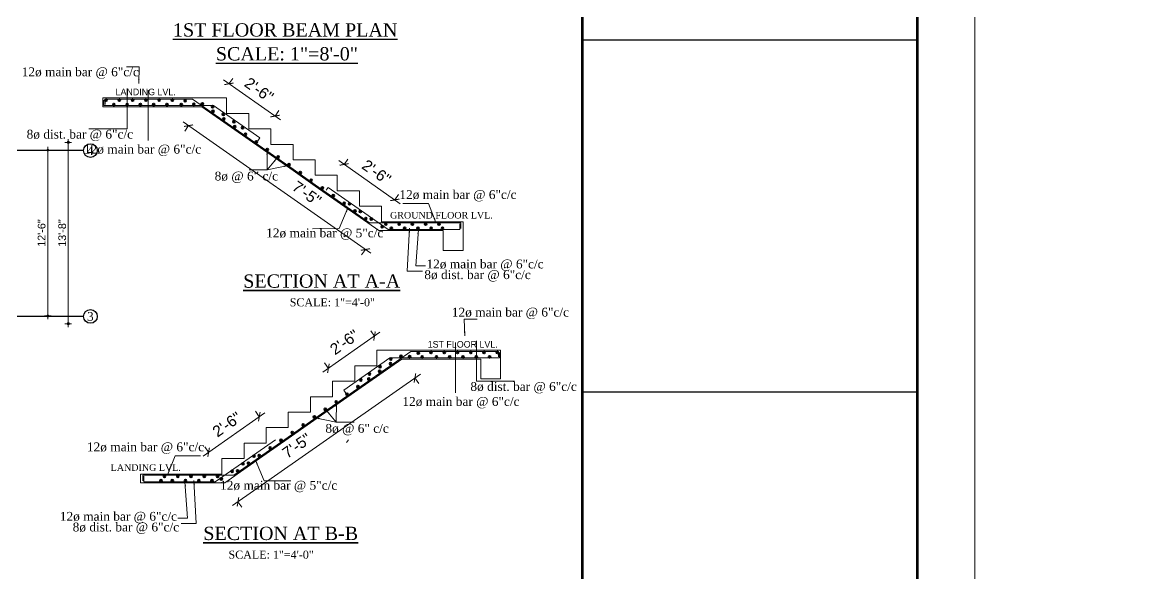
# Model space of a CAD drawing. Header units: inches. Extents: x -12073856 to 12321241, y -1226296 to 1319224.
# Drawn here: x 122635 to 123657, y 45437 to 45935 of the extents above; entities that cross this region are included whole.
import ezdxf
from ezdxf.enums import TextEntityAlignment as Align

# ---------------------------------------------------------------- set-up
doc = ezdxf.new("R2010")
doc.units = ezdxf.units.IN
doc.header["$MEASUREMENT"] = 0
doc.header["$PDMODE"] = 35
for name, color, linetype, lineweight in [('1', 7, 'Continuous', 13), ('BORDER', 7, 'Continuous', 60), ('Hatch', 9, 'Continuous', 9), ('stair', 132, 'Continuous', 13), ('TEXT', 255, 'Continuous', 35), ('Toilet', 7, 'Continuous', 25), ('WALL', 1, 'Continuous', 30), ('WALL SEC', 2, 'Continuous', 35), ('Window', 3, 'Continuous', 0)]:
    doc.layers.add(name, color=color, linetype=linetype, lineweight=lineweight)
doc.styles.add('bimal', font='arial.ttf')
doc.styles.add('NIR', font='COPRGTL.TTF')
doc.styles.add('ordinary', font='times.ttf')
doc.styles.add('ramon', font='arial.ttf')
doc.styles.get("Standard").update_dxf_attribs({"font": 'arial.ttf'})
doc.styles.add('TIMES', font='times.ttf')
doc.dimstyles.new('1_96', dxfattribs={"dimtxt": 5, "dimasz": 3, "dimexe": 3, "dimexo": 3, "dimgap": 3, "dimtad": 1, "dimdec": 0, "dimzin": 0, "dimdsep": 46, "dimlunit": 4, "dimtxsty": 'bimal', "dimblk": 'ARCHTICK', "dimcen": 2, "dimdle": 3, "dimclrd": 3, "dimclre": 1, "dimclrt": 4, "dimadec": 0, "dimazin": 0, "dimtfac": 1, "dimtdec": 0, "dimtix": 1, "dimtofl": 0, "dimtmove": 0, "dimatfit": 3, "dimldrblk": 'ARCHTICK', "dimfxl": 1, "dimtolj": 1, "dimtzin": 0, "dimlwd": 0, "dimlwe": 9, "dimarcsym": 0})
doc.dimstyles.new('Copy of Standard', dxfattribs={"dimtxt": 12, "dimasz": 4, "dimexe": 0, "dimexo": 6, "dimgap": 3, "dimtad": 1, "dimdec": 0, "dimzin": 0, "dimdsep": 46, "dimlunit": 4, "dimtxsty": 'Standard', "dimblk": 'ARCHTICK', "dimcen": 0.09, "dimdle": 3, "dimclrd": 256, "dimadec": 0, "dimazin": 0, "dimtfac": 1, "dimtdec": 0, "dimtofl": 0, "dimtmove": 0, "dimatfit": 3, "dimfxl": 1, "dimfxlon": 1, "dimtolj": 1, "dimtzin": 0, "dimlwd": -1, "dimarcsym": 0})
doc.dimstyles.new('S8', dxfattribs={"dimtxt": 7, "dimasz": 2, "dimexe": 6, "dimexo": 18, "dimgap": 1.9375, "dimtad": 1, "dimdec": 1, "dimzin": 3, "dimdsep": 46, "dimlunit": 4, "dimtxsty": 'ramon', "dimblk": 'dot 2', "dimcen": 0.09375, "dimse1": 1, "dimse2": 1, "dimclrd": 1, "dimclre": 1, "dimclrt": 256, "dimadec": 0, "dimazin": 0, "dimtfac": 0.75, "dimtdec": 1, "dimtix": 1, "dimtmove": 1, "dimatfit": 3, "dimldrblk": 'DOT', "dimfxl": 1, "dimtolj": 1, "dimtzin": 0, "dimlwd": 9, "dimlwe": 9, "dimarcsym": 0})

# ---------------------------------------------------------------- blocks, each defined once
blk = doc.blocks.new('_ArchTick')
at = {"color": 0, "linetype": 'ByBlock', "const_width": 0.15}
blk.add_lwpolyline([(-0.5, -0.5), (0.5, 0.5)], dxfattribs=at)
blk = doc.blocks.new('*D895')
at = {"layer": 'Defpoints', "color": 0, "linetype": 'Continuous', "lineweight": -2, "transparency": 16777216}
for p in [(121625.78, -24457.08), (121545.78, -24513.08), (121551.76, -24521.62)]:
    blk.add_point(p, dxfattribs=at)
at = {"layer": 'WALL SEC', "color": 3, "linetype": 'Continuous', "lineweight": 0, "transparency": 16777216}
blk.add_line((121634.22, -24463.9), (121549.3, -24523.34), dxfattribs=at)
at = {"layer": 'WALL SEC', "color": 1, "linetype": 'Continuous', "lineweight": 9, "transparency": 16777216}
for p, q in [((121631.76, -24465.62), (121633.48, -24468.08)), ((121551.76, -24521.62), (121553.48, -24524.08))]:
    blk.add_line(p, q, dxfattribs=at)
at = {"layer": 'WALL SEC', "color": 3, "linetype": 'Continuous', "lineweight": 0, "transparency": 16777216, "xscale": 3, "yscale": 3, "zscale": 3}
for p, rotation in [((121631.76, -24465.62), 34.99202019856288), ((121551.76, -24521.62), 214.9920201985628)]:
    blk.add_blockref('_ArchTick', p, dxfattribs=dict(at, rotation=rotation))
at = {"layer": 'WALL SEC', "color": 4, "linetype": 'Continuous', "lineweight": 25, "transparency": 16777216, "insert": (121578.31, -24496.27), "char_height": 5, "attachment_point": 5, "rotation": 34.992, "style": 'bimal'}
blk.add_mtext('\\A1;7\'-5"', dxfattribs=at)
blk = doc.blocks.new('*D897')
at = {"layer": 'Defpoints', "color": 0, "linetype": 'Continuous', "lineweight": -2, "transparency": 16777216}
for p in [(121561.4, -24483.16), (121568.67, -24493.54), (121545.75, -24509.58)]:
    blk.add_point(p, dxfattribs=at)
at = {"layer": 'WALL SEC', "color": 3, "linetype": 'Continuous', "lineweight": 0, "transparency": 16777216}
blk.add_line((121536.03, -24500.92), (121563.86, -24481.44), dxfattribs=at)
at = {"layer": 'WALL SEC', "color": 1, "linetype": 'Continuous', "lineweight": 9, "transparency": 16777216}
for p, q in [((121561.4, -24483.16), (121559.68, -24480.7)), ((121538.48, -24499.2), (121536.76, -24496.74))]:
    blk.add_line(p, q, dxfattribs=at)
at = {"layer": 'WALL SEC', "color": 3, "linetype": 'Continuous', "lineweight": 0, "transparency": 16777216, "xscale": 3, "yscale": 3, "zscale": 3}
for p, rotation in [((121561.4, -24483.16), 34.99202019855377), ((121538.48, -24499.2), 214.9920201985538)]:
    blk.add_blockref('_ArchTick', p, dxfattribs=dict(at, rotation=rotation))
at = {"layer": 'WALL SEC', "color": 4, "linetype": 'Continuous', "lineweight": 25, "transparency": 16777216, "insert": (121546.76, -24486.63), "char_height": 5, "attachment_point": 5, "rotation": 34.992, "style": 'bimal'}
blk.add_mtext('\\A1;2\'-6"', dxfattribs=at)
blk = doc.blocks.new('*D898')
at = {"layer": 'Defpoints', "color": 0, "linetype": 'Continuous', "lineweight": -2, "transparency": 16777216}
for p in [(121613.49, -24446.69), (121620.4, -24456.58), (121599.56, -24471.17)]:
    blk.add_point(p, dxfattribs=at)
at = {"layer": 'WALL SEC', "color": 1, "linetype": 'Continuous', "lineweight": 9, "transparency": 16777216}
for p, q in [((121613.49, -24446.69), (121611.76, -24444.24)), ((121592.64, -24461.28), (121590.92, -24458.83))]:
    blk.add_line(p, q, dxfattribs=at)
at = {"layer": 'WALL SEC', "color": 3, "linetype": 'Continuous', "lineweight": 0, "transparency": 16777216}
blk.add_line((121590.19, -24463), (121615.94, -24444.97), dxfattribs=at)
at = {"layer": 'WALL SEC', "color": 3, "linetype": 'Continuous', "lineweight": 0, "transparency": 16777216, "xscale": 3, "yscale": 3, "zscale": 3}
for p, rotation in [((121613.49, -24446.69), 34.99202019818098), ((121592.64, -24461.28), 214.992020198181)]:
    blk.add_blockref('_ArchTick', p, dxfattribs=dict(at, rotation=rotation))
at = {"layer": 'WALL SEC', "color": 4, "linetype": 'Continuous', "lineweight": 25, "transparency": 16777216, "insert": (121599.88, -24449.44), "char_height": 5, "attachment_point": 5, "rotation": 34.992, "style": 'bimal'}
blk.add_mtext('\\A1;2\'-6"', dxfattribs=at)
blk = doc.blocks.new('*D896')
at = {"layer": 'Defpoints', "color": 0, "linetype": 'Continuous', "lineweight": -2, "transparency": 16777216}
for p in [(121535.38, -24342.99), (121615.38, -24398.99), (121609.4, -24407.53)]:
    blk.add_point(p, dxfattribs=at)
at = {"layer": 'WALL SEC', "color": 3, "linetype": 'Continuous', "lineweight": 0, "transparency": 16777216}
blk.add_line((121526.94, -24349.81), (121611.85, -24409.25), dxfattribs=at)
at = {"layer": 'WALL SEC', "color": 1, "linetype": 'Continuous', "lineweight": 9, "transparency": 16777216}
for p, q in [((121529.4, -24351.53), (121527.68, -24353.99)), ((121609.4, -24407.53), (121607.68, -24409.99))]:
    blk.add_line(p, q, dxfattribs=at)
at = {"layer": 'WALL SEC', "color": 3, "linetype": 'Continuous', "lineweight": 0, "transparency": 16777216, "xscale": 3, "yscale": 3, "zscale": 3}
for p, rotation in [((121529.4, -24351.53), 145.0079798014371), ((121609.4, -24407.53), 325.0079798014372)]:
    blk.add_blockref('_ArchTick', p, dxfattribs=dict(at, rotation=rotation))
at = {"layer": 'WALL SEC', "color": 4, "linetype": 'Continuous', "lineweight": 25, "transparency": 16777216, "insert": (121582.85, -24382.18), "char_height": 5, "attachment_point": 5, "rotation": 325.008, "style": 'bimal'}
blk.add_mtext('\\A1;7\'-5"', dxfattribs=at)
blk = doc.blocks.new('*D899')
at = {"layer": 'Defpoints', "color": 0, "linetype": 'Continuous', "lineweight": -2, "transparency": 16777216}
for p in [(121599.76, -24369.06), (121592.49, -24379.45), (121615.4, -24395.49)]:
    blk.add_point(p, dxfattribs=at)
at = {"layer": 'WALL SEC', "color": 3, "linetype": 'Continuous', "lineweight": 0, "transparency": 16777216}
blk.add_line((121625.13, -24386.82), (121597.3, -24367.34), dxfattribs=at)
at = {"layer": 'WALL SEC', "color": 1, "linetype": 'Continuous', "lineweight": 9, "transparency": 16777216}
for p, q in [((121599.76, -24369.06), (121601.48, -24366.61)), ((121622.67, -24385.1), (121624.39, -24382.65))]:
    blk.add_line(p, q, dxfattribs=at)
at = {"layer": 'WALL SEC', "color": 3, "linetype": 'Continuous', "lineweight": 0, "transparency": 16777216, "xscale": 3, "yscale": 3, "zscale": 3}
for p, rotation in [((121599.76, -24369.06), 145.0079798014462), ((121622.67, -24385.1), 325.0079798014462)]:
    blk.add_blockref('_ArchTick', p, dxfattribs=dict(at, rotation=rotation))
at = {"layer": 'WALL SEC', "color": 4, "linetype": 'Continuous', "lineweight": 25, "transparency": 16777216, "insert": (121614.4, -24372.53), "char_height": 5, "attachment_point": 5, "rotation": 325.008, "style": 'bimal'}
blk.add_mtext('\\A1;2\'-6"', dxfattribs=at)
blk = doc.blocks.new('*D900')
at = {"layer": 'Defpoints', "color": 0, "linetype": 'Continuous', "lineweight": -2, "transparency": 16777216}
for p in [(121547.67, -24332.6), (121540.75, -24342.49), (121561.59, -24357.08)]:
    blk.add_point(p, dxfattribs=at)
at = {"layer": 'WALL SEC', "color": 3, "linetype": 'Continuous', "lineweight": 0, "transparency": 16777216}
blk.add_line((121570.97, -24348.91), (121545.21, -24330.88), dxfattribs=at)
at = {"layer": 'WALL SEC', "color": 1, "linetype": 'Continuous', "lineweight": 9, "transparency": 16777216}
for p, q in [((121547.67, -24332.6), (121549.39, -24330.14)), ((121568.51, -24347.19), (121570.23, -24344.73))]:
    blk.add_line(p, q, dxfattribs=at)
at = {"layer": 'WALL SEC', "color": 3, "linetype": 'Continuous', "lineweight": 0, "transparency": 16777216, "xscale": 3, "yscale": 3, "zscale": 3}
for p, rotation in [((121547.67, -24332.6), 145.0079798016455), ((121568.51, -24347.19), 325.0079798016455)]:
    blk.add_blockref('_ArchTick', p, dxfattribs=dict(at, rotation=rotation))
at = {"layer": 'WALL SEC', "color": 4, "linetype": 'Continuous', "lineweight": 25, "transparency": 16777216, "insert": (121561.28, -24335.35), "char_height": 5, "attachment_point": 5, "rotation": 325.008, "style": 'bimal'}
blk.add_mtext('\\A1;2\'-6"', dxfattribs=at)
blk = doc.blocks.new('dot1')
at = {"layer": 'Hatch'}
h = blk.add_hatch(color=256, dxfattribs=at)
edge = h.paths.add_edge_path()
edge.add_arc((0, 0), 1, 0, 360)
for p, q in [((3, 0), (-3, 0)), ((0, 3), (0, -3))]:
    blk.add_line(p, q, dxfattribs=at)
blk.add_circle((0, 0), 1, dxfattribs=at)
blk = doc.blocks.new('dot 2')
at = {"layer": 'Hatch', "xscale": 0.5, "yscale": 0.5, "zscale": 0.5}
blk.add_blockref('dot1', (0, 0), dxfattribs=at)
blk = doc.blocks.new('*D1205')
at = {"layer": 'Defpoints', "color": 0, "transparency": 16777216}
for p in [(122608.6, 45820), (122658.2, 45820), (122608.5, 45670)]:
    blk.add_point(p, dxfattribs=at)
at = {"layer": 'Toilet', "color": 1, "lineweight": 9, "transparency": 16777216}
blk.add_line((122658.2, 45672), (122658.2, 45818), dxfattribs=at)
at = {"layer": 'Toilet', "color": 1, "lineweight": 9, "transparency": 16777216, "xscale": 2, "yscale": 2, "zscale": 2}
for p, rotation in [((122658.2, 45820), 90), ((122658.2, 45670), 270)]:
    blk.add_blockref('dot 2', p, dxfattribs=dict(at, rotation=rotation))
at = {"layer": 'Toilet', "transparency": 16777216, "insert": (122652.6, 45745), "char_height": 7, "attachment_point": 5, "rotation": 90, "style": 'ramon'}
blk.add_mtext('\\A1;12\'-6"', dxfattribs=at)
blk = doc.blocks.new('_Dot')
at = {"color": 0, "lineweight": -2}
blk.add_line((-0.5, 0), (-1, 0), dxfattribs=at)
at = {"color": 0, "const_width": 0.5}
blk.add_lwpolyline([(-0.25, 0, 1), (0.25, 0, 1)], format="xyb", close=True, dxfattribs=at)
blk = doc.blocks.new('*D1206')
at = {"layer": 'Defpoints', "color": 0, "transparency": 16777216}
for p in [(122608.6, 45827), (122608.6, 45663), (122676.7, 45663)]:
    blk.add_point(p, dxfattribs=at)
at = {"layer": 'Toilet', "color": 1, "lineweight": 9, "transparency": 16777216}
blk.add_line((122676.7, 45825), (122676.7, 45665), dxfattribs=at)
at = {"layer": 'Toilet', "color": 1, "lineweight": 9, "transparency": 16777216, "xscale": 2, "yscale": 2, "zscale": 2}
for p, rotation in [((122676.7, 45827), 90), ((122676.7, 45663), 270)]:
    blk.add_blockref('dot 2', p, dxfattribs=dict(at, rotation=rotation))
at = {"layer": 'Toilet', "transparency": 16777216, "insert": (122671.2, 45745), "char_height": 7, "attachment_point": 5, "rotation": 90, "style": 'ramon'}
blk.add_mtext('\\A1;13\'-8"', dxfattribs=at)
blk = doc.blocks.new('*D1220')
at = {"layer": 'Defpoints', "color": 0, "transparency": 16777216}
for p in [(122574.8, 45716), (123365.3, 45716), (122579.9, 45707)]:
    blk.add_point(p, dxfattribs=at)
at = {"layer": 'Toilet', "color": 1, "lineweight": 9, "transparency": 16777216}
for p, q in [((122574.8, 45718), (122574.8, 45720)), ((122574.8, 45707), (122574.8, 45716)), ((122574.8, 45705), (122574.8, 45703))]:
    blk.add_line(p, q, dxfattribs=at)
at = {"layer": 'Toilet', "color": 1, "lineweight": 9, "transparency": 16777216, "xscale": 2, "yscale": 2, "zscale": 2}
for p, rotation in [((122574.8, 45716), 270), ((122574.8, 45707), 90)]:
    blk.add_blockref('dot 2', p, dxfattribs=dict(at, rotation=rotation))
at = {"layer": 'Toilet', "transparency": 16777216, "insert": (122569.3, 45711.5), "char_height": 7, "attachment_point": 5, "rotation": 90, "style": 'ramon'}
blk.add_mtext('\\A1;9"', dxfattribs=at)
blk = doc.blocks.new('*D1297')
at = {"layer": 'Defpoints', "color": 0, "transparency": 16777216}
for p in [(123920.4, 45637.4), (123937.7, 45637.4), (121383.4, 45598.4)]:
    blk.add_point(p, dxfattribs=at)
at = {"layer": 'Toilet', "color": 1, "lineweight": 9, "transparency": 16777216}
blk.add_line((123937.7, 45600.4), (123937.7, 45635.4), dxfattribs=at)
at = {"layer": 'Toilet', "color": 1, "lineweight": 9, "transparency": 16777216, "xscale": 2, "yscale": 2, "zscale": 2}
for p, rotation in [((123937.7, 45637.4), 90), ((123937.7, 45598.4), 270)]:
    blk.add_blockref('dot 2', p, dxfattribs=dict(at, rotation=rotation))
at = {"layer": 'Toilet', "transparency": 16777216, "insert": (123932.2, 45617.9), "char_height": 7, "attachment_point": 5, "rotation": 90, "style": 'ramon'}
blk.add_mtext('\\A1;3\'-3"', dxfattribs=at)
blk = doc.blocks.new('YYG')
at = {"layer": 'WALL SEC'}
for points in [[(121492.62, -24339.99, -0.407959), (121492.13, -24340.49), (121492.11, -24340.49, -0.407959), (121491.62, -24339.99, -1)], [(121496.14, -24341.99, -0.407959), (121495.65, -24342.49), (121495.63, -24342.49, -0.407959), (121495.14, -24341.99, -1)], [(121498.62, -24339.99, -0.407959), (121498.13, -24340.49), (121498.11, -24340.49, -0.407959), (121497.62, -24339.99, -1)], [(121502.14, -24341.99, -0.407959), (121501.65, -24342.49), (121501.63, -24342.49, -0.407959), (121501.14, -24341.99, -1)], [(121504.62, -24339.99, -0.407959), (121504.13, -24340.49), (121504.11, -24340.49, -0.407959), (121503.62, -24339.99, -1)], [(121508.14, -24341.99, -0.407959), (121507.65, -24342.49), (121507.63, -24342.49, -0.407959), (121507.14, -24341.99, -1)], [(121510.62, -24339.99, -0.407959), (121510.13, -24340.49), (121510.11, -24340.49, -0.407959), (121509.62, -24339.99, -1)], [(121514.14, -24341.99, -0.407959), (121513.65, -24342.49), (121513.63, -24342.49, -0.407959), (121513.14, -24341.99, -1)], [(121516.62, -24339.99, -0.407959), (121516.13, -24340.49), (121516.11, -24340.49, -0.407959), (121515.62, -24339.99, -1)], [(121520.14, -24341.99, -0.407959), (121519.65, -24342.49), (121519.63, -24342.49, -0.407959), (121519.14, -24341.99, -1)], [(121522.62, -24339.99, -0.407959), (121522.13, -24340.49), (121522.11, -24340.49, -0.407959), (121521.62, -24339.99, -1)], [(121526.64, -24341.99, -0.407959), (121526.15, -24342.49), (121526.13, -24342.49, -0.407959), (121525.64, -24341.99, -1)], [(121528.38, -24340.2, -0.407959), (121527.89, -24340.7), (121527.87, -24340.7, -0.407959), (121527.38, -24340.2, -1)], [(121532.28, -24341.93, -0.407959), (121531.79, -24342.43), (121531.77, -24342.43, -0.407959), (121531.28, -24341.93, -1)], [(121536.18, -24341.78, -0.407959), (121535.69, -24342.28), (121535.67, -24342.28, -0.407959), (121535.18, -24341.78, -1)], [(121540.77, -24342.99, -0.407959), (121540.28, -24343.49), (121540.26, -24343.49, -0.407959), (121539.77, -24342.99, -1)], [(121540.93, -24345.1, -0.407959), (121540.44, -24345.6), (121540.42, -24345.6, -0.407959), (121539.93, -24345.1, -1)], [(121545.68, -24346.43, -0.407959), (121545.19, -24346.93), (121545.17, -24346.93, -0.407959), (121544.68, -24346.43, -1)], [(121545.84, -24348.54, -0.407959), (121545.35, -24349.04), (121545.33, -24349.04, -0.407959), (121544.84, -24348.54, -1)], [(121550.43, -24349.75, -0.407959), (121549.94, -24350.25), (121549.92, -24350.25, -0.407959), (121549.43, -24349.75, -1)], [(121550.76, -24351.98, -0.407959), (121550.27, -24352.48), (121550.25, -24352.48, -0.407959), (121549.76, -24351.98, -1)], [(121554.34, -24352.48, -0.407959), (121553.85, -24352.98), (121553.82, -24352.98, -0.407959), (121553.34, -24352.48, -1)], [(121555.67, -24355.43, -0.407959), (121555.18, -24355.93), (121555.16, -24355.93, -0.407959), (121554.67, -24355.43, -1)], [(121560.59, -24358.87, -0.407959), (121560.1, -24359.37), (121560.08, -24359.37, -0.407959), (121559.59, -24358.87, -1)], [(121565.51, -24362.31, -0.407959), (121565.02, -24362.81), (121564.99, -24362.81, -0.407959), (121564.51, -24362.31, -1)], [(121570.42, -24365.75, -0.407959), (121569.93, -24366.25), (121569.91, -24366.25, -0.407959), (121569.42, -24365.75, -1)], [(121575.34, -24369.19, -0.407959), (121574.85, -24369.69), (121574.83, -24369.69, -0.407959), (121574.34, -24369.19, -1)], [(121580.42, -24372.75, -0.407959), (121579.93, -24373.25), (121579.91, -24373.25, -0.407959), (121579.42, -24372.75, -1)], [(121585.34, -24376.19, -0.407959), (121584.85, -24376.69), (121584.83, -24376.69, -0.407959), (121584.34, -24376.19, -1)], [(121590.42, -24379.75, -0.407959), (121589.93, -24380.25), (121589.91, -24380.25, -0.407959), (121589.42, -24379.75, -1)], [(121595.34, -24383.19, -0.407959), (121594.85, -24383.69), (121594.83, -24383.69, -0.407959), (121594.34, -24383.19, -1)], [(121600.25, -24386.63, -0.407959), (121599.76, -24387.13), (121599.74, -24387.13, -0.407959), (121599.25, -24386.63, -1)], [(121602.7, -24386.89, -0.407959), (121602.21, -24387.39), (121602.19, -24387.39, -0.407959), (121601.7, -24386.89, -1)], [(121605.17, -24390.07, -0.407959), (121604.68, -24390.57), (121604.66, -24390.57, -0.407959), (121604.17, -24390.07, -1)], [(121607.61, -24390.33, -0.407959), (121607.13, -24390.83), (121607.1, -24390.83, -0.407959), (121606.61, -24390.33, -1)], [(121610.08, -24393.51, -0.407959), (121609.59, -24394.01), (121609.57, -24394.01, -0.407959), (121609.08, -24393.51, -1)], [(121612.53, -24393.77, -0.407959), (121612.04, -24394.27), (121612.02, -24394.27, -0.407959), (121611.53, -24393.77, -1)], [(121617.45, -24397.21, -0.407959), (121616.96, -24397.71), (121616.93, -24397.71, -0.407959), (121616.45, -24397.21, -1)], [(121619.12, -24395.99, -0.407959), (121618.63, -24396.49), (121618.61, -24396.49, -0.407959), (121618.12, -24395.99, -1)], [(121621.62, -24397.99, -0.407959), (121621.13, -24398.49), (121621.11, -24398.49, -0.407959), (121620.62, -24397.99, -1)], [(121625.12, -24395.99, -0.407959), (121624.63, -24396.49), (121624.61, -24396.49, -0.407959), (121624.12, -24395.99, -1)], [(121627.62, -24397.99, -0.407959), (121627.13, -24398.49), (121627.11, -24398.49, -0.407959), (121626.62, -24397.99, -1)], [(121631.12, -24395.99, -0.407959), (121630.63, -24396.49), (121630.61, -24396.49, -0.407959), (121630.12, -24395.99, -1)], [(121633.62, -24397.99, -0.407959), (121633.13, -24398.49), (121633.11, -24398.49, -0.407959), (121632.62, -24397.99, -1)], [(121637.12, -24395.99, -0.407959), (121636.63, -24396.49), (121636.61, -24396.49, -0.407959), (121636.12, -24395.99, -1)], [(121639.62, -24397.99, -0.407959), (121639.13, -24398.49), (121639.11, -24398.49, -0.407959), (121638.62, -24397.99, -1)], [(121643.12, -24395.99, -0.407959), (121642.63, -24396.49), (121642.61, -24396.49, -0.407959), (121642.12, -24395.99, -1)], [(121644.73, -24397.99, -0.407959), (121644.24, -24398.49), (121644.22, -24398.49, -0.407959), (121643.73, -24397.99, -1)], [(121632.77, -24454.3, 0.407959), (121633.26, -24454.8), (121633.28, -24454.8, 0.407959), (121633.77, -24454.3, 1)], [(121638.54, -24454.08, 0.407959), (121639.03, -24454.58), (121639.05, -24454.58, 0.407959), (121639.54, -24454.08, 1)], [(121644.54, -24454.08, 0.407959), (121645.03, -24454.58), (121645.05, -24454.58, 0.407959), (121645.54, -24454.08, 1)], [(121650.54, -24454.08, 0.407959), (121651.03, -24454.58), (121651.05, -24454.58, 0.407959), (121651.54, -24454.08, 1)], [(121656.54, -24454.08, 0.407959), (121657.03, -24454.58), (121657.05, -24454.58, 0.407959), (121657.54, -24454.08, 1)], [(121662.54, -24454.08, 0.407959), (121663.03, -24454.58), (121663.05, -24454.58, 0.407959), (121663.54, -24454.08, 1)], [(121668.54, -24454.08, 0.407959), (121669.03, -24454.58), (121669.05, -24454.58, 0.407959), (121669.54, -24454.08, 1)], [(121620.23, -24459.2, 0.407959), (121620.72, -24459.7), (121620.74, -24459.7, 0.407959), (121621.23, -24459.2, 1)], [(121620.39, -24457.08, 0.407959), (121620.88, -24457.58), (121620.9, -24457.58, 0.407959), (121621.39, -24457.08, 1)], [(121624.98, -24455.87, 0.407959), (121625.46, -24456.37), (121625.49, -24456.37, 0.407959), (121625.98, -24455.87, 1)], [(121628.88, -24456.02, 0.407959), (121629.37, -24456.52), (121629.39, -24456.52, 0.407959), (121629.88, -24456.02, 1)], [(121634.52, -24456.08, 0.407959), (121635.01, -24456.58), (121635.03, -24456.58, 0.407959), (121635.52, -24456.08, 1)], [(121641.02, -24456.08, 0.407959), (121641.51, -24456.58), (121641.53, -24456.58, 0.407959), (121642.02, -24456.08, 1)], [(121647.02, -24456.08, 0.407959), (121647.51, -24456.58), (121647.53, -24456.58, 0.407959), (121648.02, -24456.08, 1)], [(121653.02, -24456.08, 0.407959), (121653.51, -24456.58), (121653.53, -24456.58, 0.407959), (121654.02, -24456.08, 1)], [(121659.02, -24456.08, 0.407959), (121659.51, -24456.58), (121659.53, -24456.58, 0.407959), (121660.02, -24456.08, 1)], [(121665.02, -24456.08, 0.407959), (121665.51, -24456.58), (121665.53, -24456.58, 0.407959), (121666.02, -24456.08, 1)], [(121610.73, -24463.85, 0.407959), (121611.22, -24464.35), (121611.24, -24464.35, 0.407959), (121611.73, -24463.85, 1)], [(121615.31, -24462.64, 0.407959), (121615.8, -24463.14), (121615.82, -24463.14, 0.407959), (121616.31, -24462.64, 1)], [(121615.48, -24460.52, 0.407959), (121615.96, -24461.02), (121615.99, -24461.02, 0.407959), (121616.48, -24460.52, 1)], [(121605.48, -24469.52, 0.407959), (121605.97, -24470.02), (121605.99, -24470.02, 0.407959), (121606.48, -24469.52, 1)], [(121606.82, -24466.57, 0.407959), (121607.31, -24467.07), (121607.33, -24467.07, 0.407959), (121607.82, -24466.57, 1)], [(121610.4, -24466.08, 0.407959), (121610.89, -24466.58), (121610.91, -24466.58, 0.407959), (121611.4, -24466.08, 1)], [(121600.57, -24472.96, 0.407959), (121601.06, -24473.46), (121601.08, -24473.46, 0.407959), (121601.57, -24472.96, 1)], [(121590.74, -24479.84, 0.407959), (121591.23, -24480.34), (121591.25, -24480.34, 0.407959), (121591.74, -24479.84, 1)], [(121595.65, -24476.4, 0.407959), (121596.14, -24476.9), (121596.16, -24476.9, 0.407959), (121596.65, -24476.4, 1)], [(121585.82, -24483.28, 0.407959), (121586.31, -24483.78), (121586.33, -24483.78, 0.407959), (121586.82, -24483.28, 1)], [(121575.82, -24490.28, 0.407959), (121576.31, -24490.78), (121576.33, -24490.78, 0.407959), (121576.82, -24490.28, 1)], [(121580.74, -24486.84, 0.407959), (121581.23, -24487.34), (121581.25, -24487.34, 0.407959), (121581.74, -24486.84, 1)], [(121570.74, -24493.84, 0.407959), (121571.23, -24494.34), (121571.25, -24494.34, 0.407959), (121571.74, -24493.84, 1)], [(121558.46, -24500.98, 0.407959), (121558.95, -24501.48), (121558.97, -24501.48, 0.407959), (121559.46, -24500.98, 1)], [(121560.91, -24500.72, 0.407959), (121561.4, -24501.22), (121561.42, -24501.22, 0.407959), (121561.91, -24500.72, 1)], [(121565.82, -24497.28, 0.407959), (121566.31, -24497.78), (121566.33, -24497.78, 0.407959), (121566.82, -24497.28, 1)], [(121553.54, -24504.42, 0.407959), (121554.03, -24504.92), (121554.05, -24504.92, 0.407959), (121554.54, -24504.42, 1)], [(121555.99, -24504.16, 0.407959), (121556.48, -24504.66), (121556.5, -24504.66, 0.407959), (121556.99, -24504.16, 1)], [(121518.04, -24510.08, 0.407959), (121518.53, -24510.58), (121518.55, -24510.58, 0.407959), (121519.04, -24510.08, 1)], [(121524.04, -24510.08, 0.407959), (121524.53, -24510.58), (121524.55, -24510.58, 0.407959), (121525.04, -24510.08, 1)], [(121530.04, -24510.08, 0.407959), (121530.53, -24510.58), (121530.55, -24510.58, 0.407959), (121531.04, -24510.08, 1)], [(121536.04, -24510.08, 0.407959), (121536.53, -24510.58), (121536.55, -24510.58, 0.407959), (121537.04, -24510.08, 1)], [(121542.04, -24510.08, 0.407959), (121542.53, -24510.58), (121542.55, -24510.58, 0.407959), (121543.04, -24510.08, 1)], [(121543.71, -24511.3, 0.407959), (121544.2, -24511.8), (121544.22, -24511.8, 0.407959), (121544.71, -24511.3, 1)], [(121548.63, -24507.86, 0.407959), (121549.12, -24508.36), (121549.14, -24508.36, 0.407959), (121549.63, -24507.86, 1)], [(121551.08, -24507.6, 0.407959), (121551.56, -24508.1), (121551.59, -24508.1, 0.407959), (121552.08, -24507.6, 1)], [(121516.43, -24512.08, 0.407959), (121516.91, -24512.58), (121516.94, -24512.58, 0.407959), (121517.43, -24512.08, 1)], [(121521.54, -24512.08, 0.407959), (121522.03, -24512.58), (121522.05, -24512.58, 0.407959), (121522.54, -24512.08, 1)], [(121527.54, -24512.08, 0.407959), (121528.03, -24512.58), (121528.05, -24512.58, 0.407959), (121528.54, -24512.08, 1)], [(121533.54, -24512.08, 0.407959), (121534.03, -24512.58), (121534.05, -24512.58, 0.407959), (121534.54, -24512.08, 1)], [(121539.54, -24512.08, 0.407959), (121540.03, -24512.58), (121540.05, -24512.58, 0.407959), (121540.54, -24512.08, 1)]]:
    blk.add_hatch(color=256, dxfattribs=at).paths.add_polyline_path(points)
at = {"layer": 'Hatch'}
for p, q in [((121511.12, -24335.49), (121511.12, -24358.27)), ((121650.04, -24449.58), (121650.04, -24472.37))]:
    blk.add_line(p, q, dxfattribs=at)
for points in [[(121501.62, -24334.8), (121501.62, -24352.95), (121484.35, -24352.95)], [(121659.54, -24448.9), (121659.54, -24467.05), (121676.81, -24467.05)]]:
    blk.add_lwpolyline(points, dxfattribs=at)
at = {"layer": 'stair'}
for p, q in [((121536.64, -24338.99), (121490.64, -24338.99)), ((121490.64, -24338.99), (121490.64, -24342.99)), ((121491.14, -24342.49), (121491.14, -24339.99)), ((121531.25, -24339.49), (121491.64, -24339.49)), ((121491.64, -24339.49), (121491.64, -24341.99)), ((121531.25, -24339.49), (121576.64, -24371.26)), ((121535.38, -24342.99), (121490.64, -24342.99)), ((121540.75, -24342.49), (121491.14, -24342.49)), ((121535.38, -24342.99), (121576.64, -24371.87)), ((121540.75, -24342.49), (121561.59, -24357.08)), ((121561.59, -24357.08), (121560.7, -24358.35)), ((121576.64, -24371.26), (121586.64, -24378.26)), ((121576.64, -24371.87), (121586.64, -24378.87)), ((121586.64, -24378.26), (121596.64, -24385.26)), ((121586.64, -24378.87), (121596.64, -24385.87)), ((121592.49, -24379.45), (121591.64, -24380.74)), ((121592.49, -24379.45), (121619.69, -24398.49)), ((121596.64, -24385.26), (121611.25, -24395.49)), ((121596.64, -24385.87), (121615.38, -24398.99)), ((121611.25, -24395.49), (121652.49, -24395.49)), ((121653.51, -24394.99), (121616.64, -24394.99)), ((121652.01, -24398.49), (121652.01, -24395.99)), ((121652.49, -24395.49), (121652.49, -24397.99)), ((121653.51, -24394.99), (121653.51, -24407.99)), ((121644.51, -24398.99), (121615.38, -24398.99)), ((121652.01, -24398.49), (121619.69, -24398.49)), ((121644.51, -24407.99), (121644.51, -24398.99)), ((121653.51, -24407.99), (121644.51, -24407.99)), ((121629.91, -24453.58), (121584.52, -24485.35)), ((121624.52, -24453.08), (121670.52, -24453.08)), ((121629.91, -24453.58), (121669.52, -24453.58)), ((121669.52, -24453.58), (121669.52, -24456.08)), ((121670.02, -24456.58), (121670.02, -24454.08)), ((121670.52, -24453.08), (121670.52, -24457.08)), ((121625.78, -24457.08), (121584.52, -24485.96)), ((121620.4, -24456.58), (121599.56, -24471.17)), ((121620.4, -24456.58), (121670.02, -24456.58)), ((121625.78, -24457.08), (121661.52, -24457.08)), ((121661.52, -24457.08), (121661.52, -24466.08)), ((121670.52, -24466.08), (121670.52, -24457.08)), ((121661.52, -24466.08), (121670.52, -24466.08)), ((121599.56, -24471.17), (121600.45, -24472.44)), ((121584.52, -24485.35), (121574.52, -24492.35)), ((121584.52, -24485.96), (121574.52, -24492.96)), ((121568.67, -24493.54), (121541.47, -24512.58)), ((121574.52, -24492.35), (121564.52, -24499.35)), ((121574.52, -24492.96), (121564.52, -24499.96)), ((121601.72, -24493.54), (121600.87, -24494.83)), ((121564.52, -24499.96), (121545.78, -24513.08)), ((121564.52, -24499.35), (121549.91, -24509.58)), ((121507.65, -24509.08), (121507.65, -24513.08)), ((121507.65, -24509.08), (121544.52, -24509.08)), ((121549.91, -24509.58), (121508.67, -24509.58)), ((121508.67, -24509.58), (121508.67, -24512.08)), ((121509.15, -24512.58), (121509.15, -24510.08)), ((121507.65, -24513.08), (121545.78, -24513.08)), ((121509.15, -24512.58), (121541.47, -24512.58))]:
    blk.add_line(p, q, dxfattribs=at)
for points in [[(121546.64, -24345.99), (121546.64, -24338.99), (121536.64, -24338.99)], [(121556.64, -24352.99), (121556.64, -24345.99), (121546.64, -24345.99)], [(121566.64, -24359.99), (121566.64, -24352.99), (121556.64, -24352.99)], [(121576.64, -24366.99), (121576.64, -24359.99), (121566.64, -24359.99)], [(121586.64, -24373.99), (121586.64, -24366.99), (121576.64, -24366.99)], [(121596.64, -24380.99), (121596.64, -24373.99), (121586.64, -24373.99)], [(121606.64, -24387.99), (121606.64, -24380.99), (121596.64, -24380.99)], [(121616.64, -24394.99), (121616.64, -24387.99), (121606.64, -24387.99)], [(121614.52, -24460.08), (121614.52, -24453.08), (121624.52, -24453.08)], [(121604.52, -24467.08), (121604.52, -24460.08), (121614.52, -24460.08)], [(121594.52, -24474.08), (121594.52, -24467.08), (121604.52, -24467.08)], [(121584.52, -24481.08), (121584.52, -24474.08), (121594.52, -24474.08)], [(121574.52, -24488.08), (121574.52, -24481.08), (121584.52, -24481.08)], [(121564.52, -24495.08), (121564.52, -24488.08), (121574.52, -24488.08)], [(121554.52, -24502.08), (121554.52, -24495.08), (121564.52, -24495.08)], [(121544.52, -24509.08), (121544.52, -24502.08), (121554.52, -24502.08)]]:
    blk.add_lwpolyline(points, dxfattribs=at)
at = {"layer": 'WALL SEC'}
for centre in [(121492.12, -24339.99), (121495.64, -24341.99), (121498.12, -24339.99), (121501.64, -24341.99), (121504.12, -24339.99), (121507.64, -24341.99), (121510.12, -24339.99), (121513.64, -24341.99), (121516.12, -24339.99), (121519.64, -24341.99), (121522.12, -24339.99), (121526.14, -24341.99), (121527.88, -24340.2), (121531.78, -24341.93), (121535.68, -24341.78), (121540.27, -24342.99), (121540.43, -24345.1), (121545.18, -24346.43), (121545.34, -24348.54), (121549.93, -24349.75), (121550.26, -24351.98), (121553.84, -24352.48), (121555.17, -24355.42), (121560.09, -24358.86), (121565.01, -24362.3), (121569.92, -24365.75), (121574.84, -24369.19), (121579.92, -24372.75), (121584.84, -24376.19), (121589.92, -24379.75), (121594.84, -24383.19), (121599.75, -24386.63), (121602.2, -24386.88), (121604.67, -24390.07), (121607.11, -24390.33), (121609.58, -24393.51), (121612.03, -24393.77), (121616.95, -24397.21), (121618.62, -24395.99), (121621.12, -24397.99), (121624.62, -24395.99), (121627.12, -24397.99), (121630.62, -24395.99), (121633.12, -24397.99), (121636.62, -24395.99), (121639.12, -24397.99), (121642.62, -24395.99), (121644.23, -24397.99), (121633.27, -24454.29), (121639.04, -24454.08), (121645.04, -24454.08), (121651.04, -24454.08), (121657.04, -24454.08), (121663.04, -24454.08), (121669.04, -24454.08), (121620.73, -24459.19), (121620.89, -24457.08), (121625.48, -24455.87), (121629.38, -24456.02), (121635.02, -24456.08), (121641.52, -24456.08), (121647.52, -24456.08), (121653.52, -24456.08), (121659.52, -24456.08), (121665.52, -24456.08), (121611.23, -24463.84), (121615.81, -24462.63), (121615.98, -24460.52), (121605.98, -24469.52), (121607.32, -24466.57), (121610.9, -24466.07), (121601.07, -24472.96), (121591.24, -24479.84), (121596.15, -24476.4), (121586.32, -24483.28), (121576.32, -24490.28), (121581.24, -24486.84), (121571.24, -24493.84), (121558.96, -24500.98), (121561.41, -24500.72), (121566.32, -24497.28), (121554.04, -24504.42), (121556.49, -24504.16), (121518.54, -24510.08), (121524.54, -24510.08), (121530.54, -24510.08), (121536.54, -24510.08), (121542.54, -24510.08), (121544.21, -24511.3), (121549.13, -24507.86), (121551.58, -24507.6), (121516.93, -24512.08), (121522.04, -24512.08), (121528.04, -24512.08), (121534.04, -24512.08), (121540.04, -24512.08)]:
    blk.add_circle(centre, 0.5, dxfattribs=at)
at = {"char_height": 3}
for s, insert, width, attachment_point, style in [('LANDING LVL.', (121523.62, -24334.79), 76.1011, 3, 'NIR'), ('\\pt6;GROUND FLOOR LVL.', (121666.96, -24390.53), 60.8422, 3, 'TIMES'), ('1ST FLOOR LVL.', (121637.54, -24448.89), 76.1011, 1, 'NIR'), ('\\pt6;LANDING LVL.', (121494.2, -24504.62), 60.8422, 1, 'TIMES')]:
    blk.add_mtext(s, dxfattribs=dict(at, insert=insert, width=width, attachment_point=attachment_point, style=style))
at = {"layer": 'TEXT', "style": 'TIMES'}
for s, p in [('%%USECTION AT A-A', (121589.63, -24421.8)), ('%%USECTION AT B-B', (121571.07, -24535.89))]:
    blk.add_text(s, height=6, dxfattribs=at).set_placement(p, align=Align.MIDDLE_CENTER)
at = {"layer": 'TEXT', "char_height": 4, "style": 'TIMES'}
for s, insert, attachment_point in [('12ø main bar @ 6"c/c', (121453.96, -24330.36), 7), ('8ø dist. bar @ 6"c/c', (121456.19, -24358.54), 7), ('12ø main bar @ 6"c/c', (121482.1, -24365.31), 7), ('8ø @ 6" c/c', (121541.21, -24377.48), 7), ('12ø main bar @ 6"c/c', (121624.72, -24385.84), 7), ('12ø main bar @ 5"c/c', (121564.5, -24403.2), 7), ('12ø main bar @ 6"c/c', (121636.97, -24417.24), 7), ('8ø dist. bar @ 6"c/c', (121636.01, -24422.07), 7), ('12ø main bar @ 6"c/c', (121701.44, -24439.02), 9), ('8ø dist. bar @ 6"c/c', (121704.97, -24472.63), 9), ('12ø main bar @ 6"c/c', (121679.06, -24479.41), 9), ('8ø @ 6" c/c', (121619.95, -24491.57), 9), ('12ø main bar @ 6"c/c', (121536.43, -24499.94), 9), ('12ø main bar @ 5"c/c', (121596.65, -24517.3), 9), ('12ø main bar @ 6"c/c', (121524.19, -24531.34), 9), ('8ø dist. bar @ 6"c/c', (121525.14, -24536.17), 9)]:
    blk.add_mtext(s, dxfattribs=dict(at, insert=insert, attachment_point=attachment_point))
at = {"layer": 'TEXT', "char_height": 3.6, "width": 108.2159, "attachment_point": 5, "style": 'TIMES'}
for insert in [(121594.41, -24431.45), (121566.74, -24545.54)]:
    blk.add_mtext('SCALE: 1"=4\'-0"', dxfattribs=dict(at, insert=insert))
at = {"layer": 'WALL SEC', "linetype": 'Continuous', "lineweight": 25}
for base, p1, p2, angle, picture, middle in [((121547.67, -24332.6), (121561.59, -24357.08), (121540.75, -24342.49), 325.008, '*D900', (121561.28, -24335.35)), ((121613.49, -24446.69), (121599.56, -24471.17), (121620.4, -24456.58), 214.992, '*D898', (121599.88, -24449.44))]:
    dim = blk.add_linear_dim(base=base, p1=p1, p2=p2, angle=angle, text='2\'-6"', dimstyle='1_96', override={"dimfxl": 0, "dimfxlon": 1, "dimarcsym": 1}, dxfattribs=at)
    dim.commit()
    dim.dimension.update_dxf_attribs({"geometry": picture, "text_midpoint": middle})
for base, p1, p2, angle, picture, middle in [((121609.4, -24407.53), (121535.38, -24342.99), (121615.38, -24398.99), 325.008, '*D896', (121579.67, -24386.72)), ((121551.76, -24521.62), (121625.78, -24457.08), (121545.78, -24513.08), 214.992, '*D895', (121581.49, -24500.81))]:
    dim = blk.add_linear_dim(base=base, p1=p1, p2=p2, angle=angle, text='7\'-5"', dimstyle='1_96', override={"dimfxl": 0, "dimfxlon": 1, "dimarcsym": 1}, dxfattribs=at)
    dim.commit()
    dim.dimension.update_dxf_attribs({"geometry": picture, "text_midpoint": middle, "dimtype": 129})
for p1, p2, distance, picture, middle in [((121615.4, -24395.49), (121592.49, -24379.45), -12.68, '*D899', (121614.4, -24372.53)), ((121545.75, -24509.58), (121568.67, -24493.54), 12.68, '*D897', (121546.76, -24486.63))]:
    dim = blk.add_aligned_dim(p1=p1, p2=p2, distance=distance, text='2\'-6"', dimstyle='1_96', override={"dimfxl": 0, "dimfxlon": 1, "dimarcsym": 1}, dxfattribs=at)
    dim.commit()
    dim.dimension.update_dxf_attribs({"geometry": picture, "text_midpoint": middle})
at = {"layer": 'Hatch'}
for points in [[(121506.88, -24332.5), (121507.09, -24324.94), (121501.28, -24324.95)], [(121564.88, -24362.65), (121564.97, -24371.55), (121556.83, -24371.55)], [(121569.47, -24366.06), (121564.97, -24371.55), (121556.83, -24371.55)], [(121574.48, -24369.52), (121564.97, -24371.55), (121556.83, -24371.55)], [(121641.24, -24395.3), (121637.87, -24386.7), (121626.33, -24386.67)], [(121601.5, -24388.66), (121597.57, -24398.09), (121585.52, -24398.11)], [(121629.31, -24397.93), (121628.33, -24417.33), (121635.12, -24417.33)], [(121633.35, -24398.49), (121632.19, -24414.95), (121636.58, -24414.95)], [(121654.28, -24446.59), (121654.07, -24439.04), (121659.88, -24439.04)], [(121591.69, -24480.15), (121596.19, -24485.64), (121604.33, -24485.64)], [(121596.28, -24476.74), (121596.19, -24485.64), (121604.33, -24485.64)], [(121586.68, -24483.61), (121596.19, -24485.64), (121604.33, -24485.64)], [(121519.92, -24509.4), (121523.29, -24500.8), (121534.83, -24500.76)], [(121559.66, -24502.75), (121563.59, -24512.18), (121575.64, -24512.2)], [(121527.8, -24512.58), (121528.97, -24529.05), (121524.58, -24529.04)], [(121531.85, -24512.02), (121532.83, -24531.42), (121526.04, -24531.42)]]:
    blk.add_leader(points, dimstyle='Copy of Standard', override={"dimasz": 2, "dimtad": 0}, dxfattribs=at)

msp = doc.modelspace()

# ---------------------------------------------------------------- linework, layer by layer
at = {"layer": 'BORDER'}
msp.add_line((123141.61, 44352.89), (123141.61, 46441.74), dxfattribs=at)
at = {"layer": 'BORDER', "lineweight": 25}
for p, q in [((123444.42, 45919.48), (123141.61, 45919.48)), ((123444.42, 45601.24), (123141.61, 45601.24))]:
    msp.add_line(p, q, dxfattribs=at)
at = {"layer": 'BORDER'}
msp.add_lwpolyline([(123444.42, 46441.74), (123444.42, 44350.89), (120381.59, 44350.89), (120381.59, 46441.74)], close=True, dxfattribs=at)
at = {"layer": 'Toilet'}
for p, q in [((122362.13, 45819.96), (122690.58, 45819.96)), ((122362.14, 45669.76), (122690.57, 45669.76))]:
    msp.add_line(p, q, dxfattribs=at)
for centre in [(122696.72, 45819.61), (122696.72, 45669.61)]:
    msp.add_circle(centre, 6.15, dxfattribs=at)
at = {"layer": 'Window'}
msp.add_lwpolyline([(123496.42, 46493.74), (123496.42, 44298.89), (120329.59, 44298.89), (120329.59, 46493.74)], close=True, dxfattribs=at)

# ---------------------------------------------------------------- block references
at = {"layer": 'WALL SEC', "xscale": 2, "yscale": 2, "zscale": 2}
msp.add_blockref('YYG', (-120273.38, 94545.19), dxfattribs=at)

# ---------------------------------------------------------------- texts
at = {"layer": '1', "char_height": 8, "width": 20.1234, "attachment_point": 1, "style": 'ordinary'}
for s, insert in [('4', (122693.6, 45823.64)), ('3', (122693.6, 45673.64))]:
    msp.add_mtext(s, dxfattribs=dict(at, insert=insert))
at = {"layer": 'WALL', "style": 'ordinary'}
for s, p in [('%%U1ST FLOOR BEAM PLAN', (122872.81, 45928.72)), ('%%USCALE: 1"=8\'-0"', (122874.39, 45907.11))]:
    msp.add_text(s, height=12, dxfattribs=at).set_placement(p, align=Align.MIDDLE_CENTER)

# ---------------------------------------------------------------- dimensions: what is measured, and where the dimension line sits
at = {"layer": 'Toilet'}
for base, p1, p2, picture, middle in [((122676.71, 45662.96), (122608.58, 45826.96), (122608.58, 45662.96), '*D1206', (122671.2, 45744.96)), ((122658.15, 45819.96), (122608.53, 45669.96), (122608.58, 45819.96), '*D1205', (122652.64, 45744.96)), ((122574.82, 45716.03), (122579.87, 45707.03), (123365.27, 45716.03), '*D1220', (122569.31, 45711.53)), ((123937.7, 45637.44), (121383.39, 45598.44), (123920.36, 45637.44), '*D1297', (123932.18, 45617.94))]:
    dim = msp.add_linear_dim(base=base, p1=p1, p2=p2, angle=90, dimstyle='S8', override={"dimfxl": 2, "dimfxlon": 1, "dimarcsym": 1}, dxfattribs=at)
    dim.commit()
    dim.dimension.update_dxf_attribs({"geometry": picture, "text_midpoint": middle})

doc.saveas('drawing.dxf')
